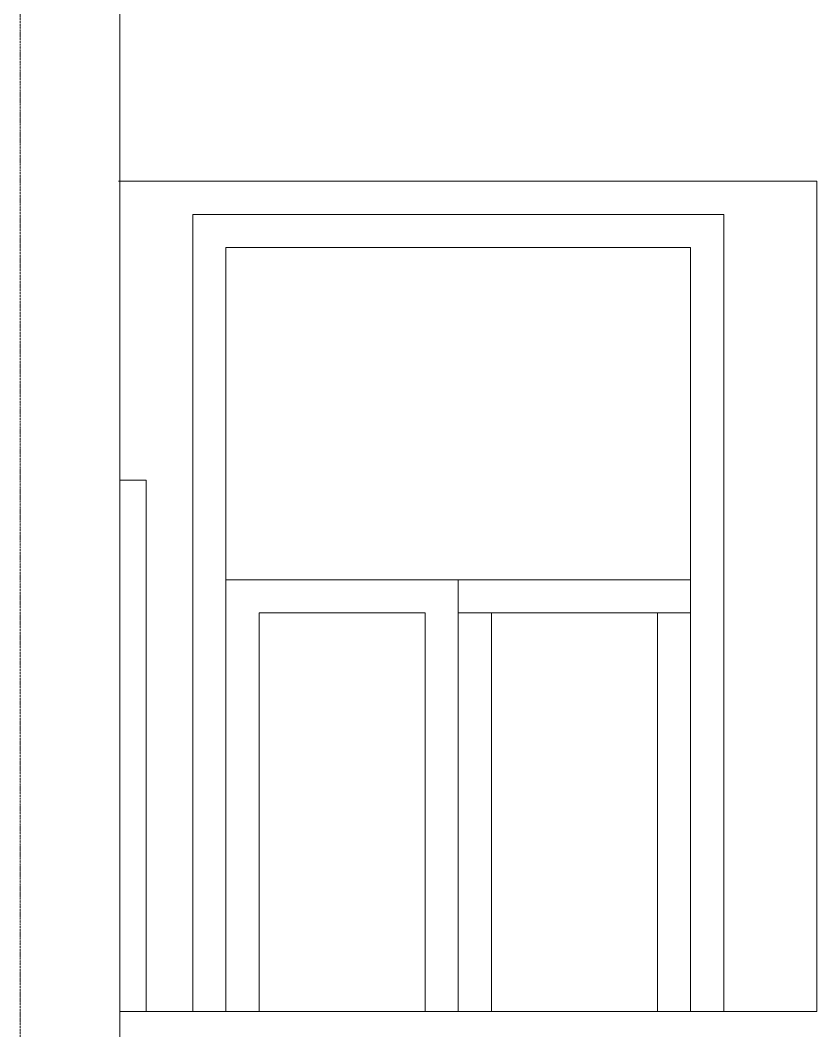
# Model space of a CAD drawing. Header units: millimetres. Extents: x -10599 to 108788, y -9455 to 93550.
# Drawn here: x 23451 to 24651, y 23271 to 24792 of the extents above; entities that cross this region are included whole.
import ezdxf

# ---------------------------------------------------------------- set-up
doc = ezdxf.new("R2010")
doc.units = ezdxf.units.MM
doc.linetypes.add('Grid Line', pattern=[4.2, 3, -0.6, 0, -0.6])
for name, color, linetype, lineweight in [('CUA', 31, 'Continuous', 9), ('NET-THAY', 2, 'Continuous', 9), ('TRUC', 225, 'Continuous', 5)]:
    doc.layers.add(name, color=color, linetype=linetype, lineweight=lineweight)

# ---------------------------------------------------------------- blocks, each defined once
blk = doc.blocks.new('X-PHONG NGU 1 - X-PHONG NGU 850-1366102-MẶT ĐỨNG 1-14')
at = {"layer": 'CUA'}
for p, q in [((23710.5, 20000), (23710.5, 21200)), ((24510.5, 21200), (23710.5, 21200)), ((24510.5, 21200), (24510.5, 20000)), ((23760.5, 21150), (23760.5, 20000)), ((23760.5, 21150), (24460.5, 21150)), ((24460.5, 20000), (24460.5, 21150)), ((24110.5, 20650), (23760.5, 20650)), ((23760.5, 20000), (23760.5, 20650)), ((24110.5, 20650), (24110.5, 20000)), ((24110.5, 20650), (24460.5, 20650)), ((23810.5, 20600), (23810.5, 20000)), ((23810.5, 20600), (24060.5, 20600)), ((24060.5, 20000), (24060.5, 20600)), ((24110.5, 20600), (24460.5, 20600)), ((24160.5, 20600), (24410.5, 20600)), ((24160.5, 20600), (24160.5, 20000)), ((24410.5, 20000), (24410.5, 20600))]:
    blk.add_line(p, q, dxfattribs=at)
blk = doc.blocks.new('CUA SAN PHOI LUA1 - CUA SAN PHOI LUA 800-1384256-MẶT ĐỨNG 1-14')
at = {"layer": 'CUA'}
for q in [(23600.5, 20800), (23640.5, 20000)]:
    blk.add_line((23640.5, 20800), q, dxfattribs=at)
blk = doc.blocks.new('A$C545A63CE')
at = {"layer": 'NET-THAY'}
for p, q in [((-82873.3, 2650), (-81821.5, 2650)), ((-82871.5, 1400), (-82871.5, 2650)), ((-81821.5, 1400), (-81821.5, 2650)), ((-82761.5, 2600), (-81961.5, 2600)), ((-82761.5, 1400), (-82761.5, 2600)), ((-81961.5, 2600), (-81961.5, 1400)), ((-81821.5, 1400), (-82871.5, 1400))]:
    blk.add_line(p, q, dxfattribs=at)
at = {"layer": 'CUA'}
for name in ['X-PHONG NGU 1 - X-PHONG NGU 850-1366102-MẶT ĐỨNG 1-14', 'CUA SAN PHOI LUA1 - CUA SAN PHOI LUA 800-1384256-MẶT ĐỨNG 1-14']:
    blk.add_blockref(name, (-106472.1, -18600), dxfattribs=at)

msp = doc.modelspace()

# ---------------------------------------------------------------- linework, layer by layer
at = {"layer": 'NET-THAY'}
msp.add_lwpolyline([(23600.5, 18600), (23600.5, 91900)], dxfattribs=at)
at = {"layer": 'TRUC', "linetype": 'Grid Line'}
msp.add_line((23450.5, -6601.6), (23450.5, 91838.4), dxfattribs=at)

# ---------------------------------------------------------------- block references
at = {"layer": 'NET-THAY'}
msp.add_blockref('A$C545A63CE', (106472.1, 21900), dxfattribs=at)

doc.saveas('drawing.dxf')
